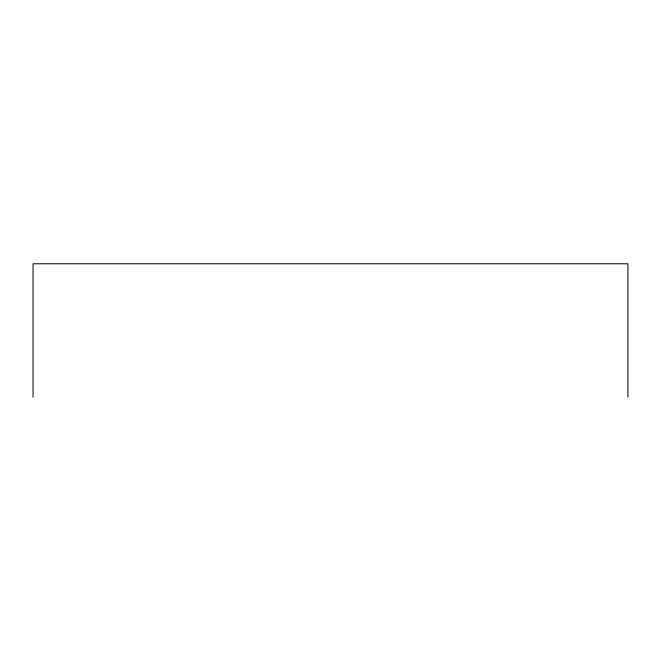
<?xml version="1.0" encoding="UTF-8"?>
<svg xmlns="http://www.w3.org/2000/svg" width="661" height="661" viewBox="0 0 661 661"><rect width="100%" height="100%" fill="white"/><g stroke="black" fill="none" stroke-linecap="round" stroke-linejoin="round"><path stroke-width="0.99" d="M627.95 397.22L627.95 263.78L33.05 263.78L33.05 397.22"/></g></svg>
